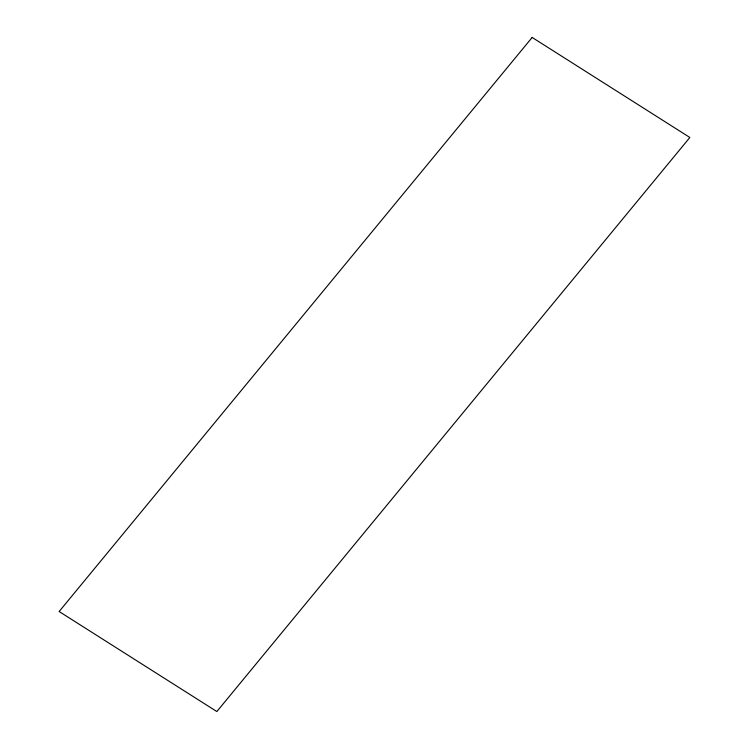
<?xml version="1.0" encoding="UTF-8"?>
<svg xmlns="http://www.w3.org/2000/svg" width="749" height="749" viewBox="0 0 749 749"><rect width="100%" height="100%" fill="white"/><g stroke="black" fill="none" stroke-linecap="round" stroke-linejoin="round"><path stroke-width="1.12" d="M532.155 37.45L59.143 611.521L216.845 711.55L689.857 137.479L532.155 37.45"/></g></svg>
